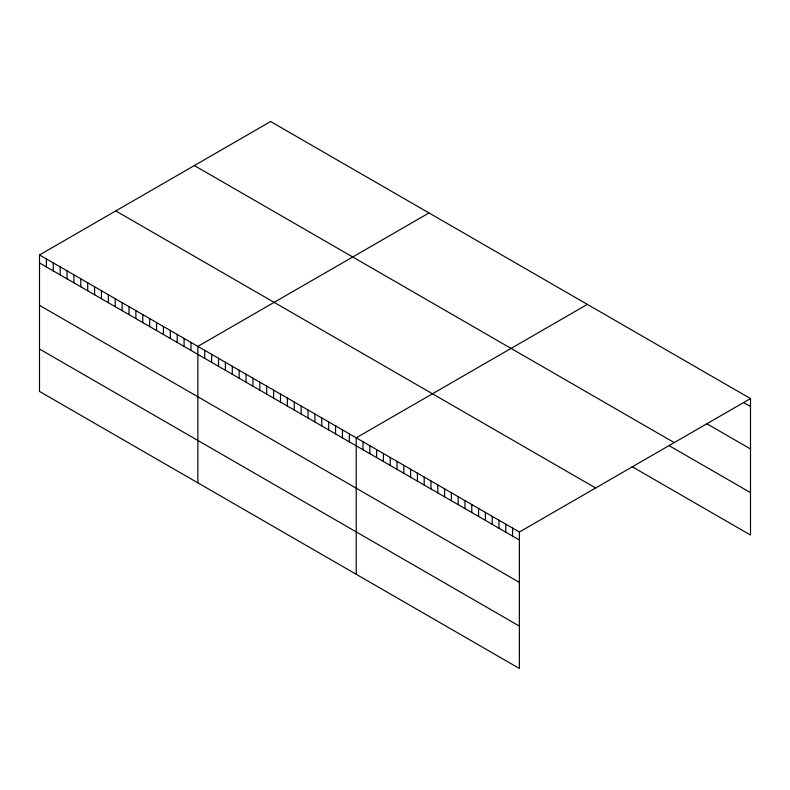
<?xml version="1.0" encoding="UTF-8"?>
<svg xmlns="http://www.w3.org/2000/svg" width="790" height="790" viewBox="0 0 790 790"><rect width="100%" height="100%" fill="white"/><g stroke="black" fill="none" stroke-linecap="round" stroke-linejoin="round"><path stroke-width="1.19" d="M39.5 254.963L519.376 532.016L519.376 668.478L39.5 391.425L39.5 254.963L270.624 121.522L750.5 398.575L750.5 535.037L632.02 466.633M428.99 212.954L197.856 346.395L197.856 482.848M587.345 304.377L356.211 437.818L356.211 574.281M519.376 532.016L750.5 398.575M743.706 402.643L750.5 406.564M706.793 423.726L750.5 448.957M194.36 165.554L674.226 442.607M668.923 445.54L750.5 492.644M115.775 210.93L595.64 487.983M39.5 262.952L519.376 540.005M39.5 305.345L519.376 582.398M39.5 349.032L519.376 626.085M512.572 528.095L512.572 536.084M505.778 524.165L505.778 532.154M498.974 520.245L498.974 528.233M492.18 516.314L492.18 524.303M485.386 512.394L485.386 520.383M478.582 508.464L478.582 516.453M471.788 504.543L471.788 512.532M464.984 500.613L464.984 508.602M458.19 496.693L458.19 504.682M451.386 492.763L451.386 500.751M444.592 488.842L444.592 496.831M437.798 484.922L437.798 492.911M430.994 480.992L430.994 488.98M424.2 477.071L424.2 485.06M417.397 473.141L417.397 481.13M410.603 469.221L410.603 477.209M403.799 465.29L403.799 473.279M397.005 461.37L397.005 469.359M390.211 457.44L390.211 465.429M383.407 453.519L383.407 461.508M376.613 449.589L376.613 457.578M369.809 445.669L369.809 453.657M363.015 441.738L363.015 449.727M349.328 433.838L349.328 441.827M342.445 429.869L342.445 437.858M335.562 425.889L335.562 433.878M328.679 421.919L328.679 429.908M321.787 417.94L321.787 425.928M314.904 413.97L314.904 421.959M308.021 409.99L308.021 417.979M301.138 406.021L301.138 414.009M294.245 402.041L294.245 410.03M287.363 398.071L287.363 406.06M280.48 394.091L280.48 402.08M273.597 390.122L273.597 398.111M266.714 386.142L266.714 394.131M259.821 382.163L259.821 390.151M252.938 378.193L252.938 386.182M246.055 374.213L246.055 382.202M239.173 370.243L239.173 378.232M232.28 366.264L232.28 374.253M225.397 362.294L225.397 370.283M218.514 358.314L218.514 366.303M211.631 354.345L211.631 362.334M204.738 350.365L204.738 358.354M190.973 342.416L190.973 350.404M184.09 338.436L184.09 346.425M177.207 334.466L177.207 342.455M170.314 330.487L170.314 338.476M163.431 326.517L163.431 334.506M156.548 322.537L156.548 330.526M149.666 318.568L149.666 326.556M142.773 314.588L142.773 322.577M135.89 310.618L135.89 318.607M129.007 306.639L129.007 314.627M122.124 302.669L122.124 310.658M115.241 298.689L115.241 306.678M108.349 294.719L108.349 302.708M101.466 290.74L101.466 298.729M94.583 286.76L94.583 294.749M87.7 282.79L87.7 290.779M80.807 278.811L80.807 286.8M73.924 274.841L73.924 282.83M67.041 270.861L67.041 278.85M60.159 266.892L60.159 274.881M53.266 262.912L53.266 270.901M46.383 258.942L46.383 266.931"/></g></svg>
